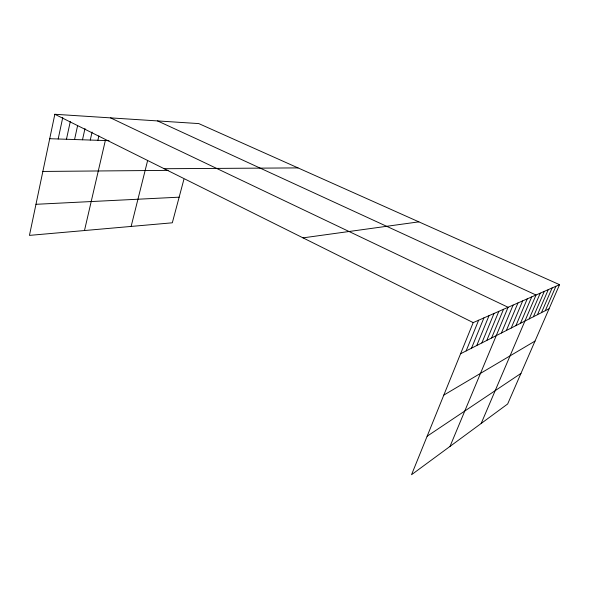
<?xml version="1.0" encoding="UTF-8"?>
<svg xmlns="http://www.w3.org/2000/svg" width="589" height="589" viewBox="0 0 589 589"><rect width="100%" height="100%" fill="white"/><g stroke="black" fill="none" stroke-linecap="round" stroke-linejoin="round"><path stroke-width="0.88" d="M559.55 284.678L473.195 322.61L411.527 474.727L507.659 403.973L559.55 284.678L198.765 123.587L54.843 114.273L29.45 235.386L172.312 222.804L183.923 179.262M58.178 138.989L62.758 117.505M66.454 139.262L70.29 121.555M74.56 139.534L77.638 125.516M82.497 139.792L85 128.527M90.264 140.049L92.075 132.039M97.877 140.3L98.886 135.897M84.485 230.542L105.328 140.55M131.133 226.434L147.471 161.15M466.127 350.934L478.636 320.225M471.517 348.195L483.908 317.905M476.751 345.537L489.025 315.66M481.839 342.953L494.002 313.473M486.779 340.442L498.831 311.353M491.579 337.998L503.521 309.291M450.003 446.41L508.086 307.281L110.585 117.881M501.394 333.013L513.107 305.08M506.378 330.481L517.967 302.945M511.215 328.029L522.686 300.869M515.912 325.643L527.265 298.859M520.47 323.324L531.712 296.908M481.176 423.462L536.034 295.008L157.543 120.922M529.209 318.885L540.231 293.167M533.398 316.757L544.31 291.371M537.47 314.688L548.278 289.633M541.438 312.671L552.136 287.933M545.296 310.712L555.891 286.283M427.143 436.221L520.948 373.419M443.804 395.116L535.018 341.075M460.569 353.753L549.058 308.798M303.026 237.868L418.853 221.854M35.966 204.302L179.144 197.175M42.857 171.443L168.064 170.368M164.176 168.719L298.012 167.902M49.719 138.709L109.002 140.668M54.843 114.273L473.195 322.61"/></g></svg>
